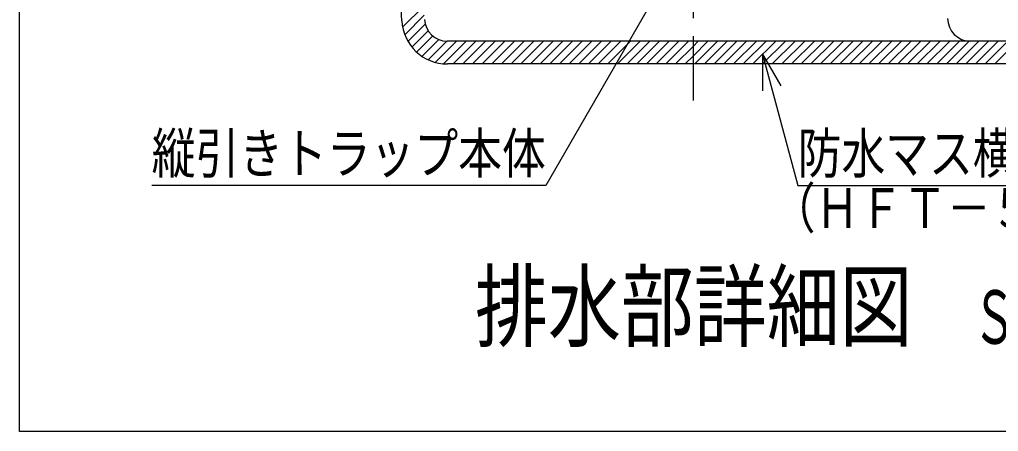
# Model space of a CAD drawing. Units: millimetres, scale not verified, with parts at other scales. Extents: x -819 to 819, y -558 to 522.
# Drawn here: x -819 to -497, y -558 to -422.6 of the extents above; entities that cross this region are included whole.
import ezdxf
from ezdxf.enums import TextEntityAlignment as Align

# ---------------------------------------------------------------- set-up
doc = ezdxf.new("R2010")
doc.units = ezdxf.units.MM
doc.header["$LTSCALE"] = 6
doc.linetypes.add('CHAIN1', pattern=[8, 5, -1, 1, -1])
for name, color, linetype in [('0-7_枠細線', 5, 'Continuous'), ('0-8_枠中線', 5, 'Continuous'), ('0-E_極細4', 6, 'Continuous'), ('1-1_寸法4', 7, 'Continuous')]:
    doc.layers.add(name, color=color, linetype=linetype)
doc.styles.add('ＭＳ ゴシック', font='')
doc.styles.get('ＭＳ ゴシック').set_extended_font_data('MS Gothic')

msp = doc.modelspace()

# ---------------------------------------------------------------- linework, layer by layer
at = {"layer": '0-8_枠中線'}
msp.add_lwpolyline([(-819, -558), (-819, 522), (819, 522), (819, -558)], close=True, dxfattribs=at)
at = {"layer": '0-E_極細4', "linetype": 'CHAIN1'}
msp.add_line((-597.43, -188.044), (-597.43, -449.162), dxfattribs=at)
at = {"layer": '0-E_極細4'}
for p, q in [((-693.262, -422.969), (-697.922, -336.425)), ((-692.993, -425.103), (-686.02, -418.13)), ((-692.276, -427.568), (-685.858, -421.15)), ((-691.243, -429.717), (-685.556, -424.03)), ((-689.943, -431.599), (-684.586, -426.242)), ((-688.4, -433.238), (-683.09, -427.928)), ((-686.616, -434.636), (-681.098, -429.118)), ((-684.577, -435.779), (-678.458, -429.66)), ((-682.246, -436.63), (-675.278, -429.662)), ((-679.543, -437.109), (-672.096, -429.662)), ((-444.118, -429.662), (-678.293, -429.662)), ((-676.414, -437.162), (-668.914, -429.662)), ((-673.232, -437.162), (-665.732, -429.662)), ((-670.05, -437.162), (-662.55, -429.662)), ((-666.868, -437.162), (-659.368, -429.662)), ((-663.686, -437.162), (-656.186, -429.662)), ((-660.504, -437.162), (-653.004, -429.662)), ((-657.322, -437.162), (-649.822, -429.662)), ((-654.14, -437.162), (-646.64, -429.662)), ((-650.958, -437.162), (-643.458, -429.662)), ((-647.776, -437.162), (-640.276, -429.662)), ((-644.594, -437.162), (-637.094, -429.662)), ((-641.412, -437.162), (-633.912, -429.662)), ((-638.23, -437.162), (-630.73, -429.662)), ((-635.048, -437.162), (-627.548, -429.662)), ((-631.866, -437.162), (-624.366, -429.662)), ((-628.685, -437.162), (-621.185, -429.662)), ((-625.503, -437.162), (-618.003, -429.662)), ((-622.321, -437.162), (-614.821, -429.662)), ((-619.139, -437.162), (-611.639, -429.662)), ((-615.957, -437.162), (-608.457, -429.662)), ((-612.775, -437.162), (-605.275, -429.662)), ((-609.593, -437.162), (-602.093, -429.662)), ((-606.411, -437.162), (-598.911, -429.662)), ((-603.229, -437.162), (-597.43, -431.363)), ((-597.43, -434.545), (-592.547, -429.662)), ((-597.43, -431.363), (-595.729, -429.662)), ((-596.865, -437.162), (-589.365, -429.662)), ((-593.683, -437.162), (-586.183, -429.662)), ((-590.501, -437.162), (-583.001, -429.662)), ((-587.319, -437.162), (-579.819, -429.662)), ((-584.137, -437.162), (-576.637, -429.662)), ((-580.955, -437.162), (-573.455, -429.662)), ((-577.773, -437.162), (-570.273, -429.662)), ((-574.591, -437.162), (-567.091, -429.662)), ((-571.409, -437.162), (-563.909, -429.662)), ((-568.227, -437.162), (-560.727, -429.662)), ((-565.045, -437.162), (-557.545, -429.662)), ((-561.863, -437.162), (-554.363, -429.662)), ((-558.681, -437.162), (-551.181, -429.662)), ((-555.499, -437.162), (-547.999, -429.662)), ((-552.317, -437.162), (-544.817, -429.662)), ((-549.135, -437.162), (-541.635, -429.662)), ((-545.953, -437.162), (-538.453, -429.662)), ((-542.771, -437.162), (-535.271, -429.662)), ((-539.589, -437.162), (-532.089, -429.662)), ((-536.407, -437.162), (-528.907, -429.662)), ((-533.225, -437.162), (-525.725, -429.662)), ((-530.043, -437.162), (-522.543, -429.662)), ((-526.861, -437.162), (-519.361, -429.662)), ((-523.679, -437.162), (-516.179, -429.662)), ((-520.497, -437.162), (-512.997, -429.662)), ((-517.315, -437.162), (-509.815, -429.662)), ((-514.133, -437.162), (-506.633, -429.662)), ((-510.951, -437.162), (-503.451, -429.662)), ((-507.769, -437.162), (-500.269, -429.662)), ((-504.587, -437.162), (-497.087, -429.662)), ((-501.405, -437.162), (-493.905, -429.662)), ((-498.223, -437.162), (-490.723, -429.662)), ((-600.047, -437.162), (-597.43, -434.545)), ((-443.239, -437.162), (-678.284, -437.162))]:
    msp.add_line(p, q, dxfattribs=at)
for centre, radius, start in [((-678.284, -422.162), 15, 183.08199), ((-678.293, -422.162), 7.5, 183.06691), ((-506.205, -422.162), 7.5, 180)]:
    msp.add_arc(centre, radius, start, 270, dxfattribs=at)
at = {"layer": '1-1_寸法4'}
for q in [(-568.591, -444.373), (-574.591, -445.98)]:
    msp.add_line((-574.591, -433.98), q, dxfattribs=at)
for points in [[(-604.405, -405.18), (-645.931, -477.106), (-775.531, -477.106)], [(-574.591, -433.98), (-563.035, -477.106), (-462.235, -477.106)]]:
    msp.add_lwpolyline(points, dxfattribs=at)

# ---------------------------------------------------------------- texts
at = {"layer": '0-7_枠細線', "style": 'ＭＳ ゴシック'}
for s, height, width, p in [('排水部詳細図', 21.99, 0.8, (-669.189, -534.454)), ('Ｓ＝１：４', 17.6, 0.6, (-505.516, -534.454))]:
    msp.add_text(s, height=height, dxfattribs=dict(at, width=width)).set_placement(p, align=Align.BOTTOM_LEFT)
at = {"layer": '1-1_寸法4', "style": 'ＭＳ ゴシック', "width": 0.8}
for s, p in [('縦引きトラップ本体', (-775.531, -477.106)), ('防水マス横引き', (-563.035, -477.106)), ('（ＨＦＴ－５Ｚ）', (-571.585, -495.106))]:
    msp.add_text(s, height=13.2, dxfattribs=at).set_placement(p, align=Align.BOTTOM_LEFT)

doc.saveas('drawing.dxf')
